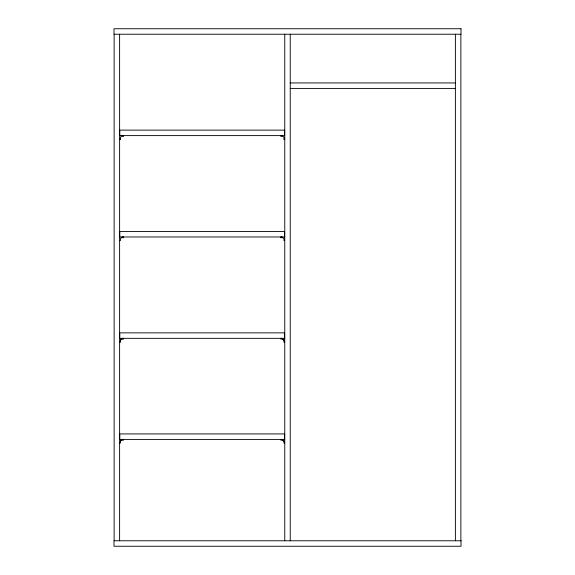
<?xml version="1.0" encoding="UTF-8"?>
<svg xmlns="http://www.w3.org/2000/svg" width="575" height="575" viewBox="0 0 575 575"><rect width="100%" height="100%" fill="white"/><g stroke="black" fill="none" stroke-linecap="round" stroke-linejoin="round"><path stroke-width="0.86" d="M123.201 135.599L122.123 135.599M282.253 135.599L281.182 135.599M123.201 236.972L122.123 236.972M282.253 236.972L281.182 236.972M123.201 338.337L122.123 338.337M282.253 338.337L281.182 338.337M123.201 439.401L122.123 439.401M282.253 439.401L281.182 439.401M290.238 82.937L455.386 82.937M290.238 88.413L455.386 88.413M119.614 135.607L284.762 135.607M120.376 139.236L119.614 139.236L120.376 139.258L120.376 137.871A1.524 1.524 0 0 1 121.9 136.347L123.575 136.347L123.575 135.585M284 139.236L284.762 139.236L284 139.258L284 137.871A1.524 1.524 0 0 0 282.476 136.368L280.801 136.347L280.801 135.585M119.614 236.972L284.762 236.972M119.614 240.623L120.376 240.609L120.376 239.236A1.524 1.524 0 0 1 121.9 237.719L123.575 237.719L123.575 236.958M284.762 240.623L284 240.609L284 239.236A1.524 1.524 0 0 0 282.476 237.734L280.801 237.719L280.801 236.958M119.614 338.344L284.762 338.344M120.376 341.996L120.376 340.608A1.524 1.524 0 0 1 121.9 339.085L123.575 339.085L123.575 338.323M284 341.996L284 340.608A1.524 1.524 0 0 0 282.476 339.085L280.801 339.085L280.801 338.323M119.614 341.996L120.376 341.974M284 341.974L284.762 341.996M119.614 439.408L284.762 439.408M119.614 443.059L120.376 443.045L120.376 441.672A1.524 1.524 0 0 1 121.699 440.162M284.762 443.059L284 443.045L284 441.672A1.524 1.524 0 0 0 282.677 440.162M460.863 34.227L460.863 540.773M455.386 34.227L455.386 540.773M290.238 34.227L290.238 540.773M284.762 34.227L284.762 540.773M284.611 135.599L284.611 130.123L119.772 130.123L119.772 135.599M284.611 236.965L284.611 231.488L119.772 231.488L119.772 236.965M284.611 338.337L284.611 332.86L119.772 332.86L119.772 338.337M284.611 439.401L284.611 433.924L119.772 433.924L119.772 439.401M280.801 439.386L280.801 440.17L282.476 440.17A1.524 1.524 0 0 1 284 441.686M123.575 439.386L123.575 440.17L121.9 440.17A1.524 1.524 0 0 0 120.376 441.686M119.614 34.227L119.614 540.773M114.138 34.227L114.138 540.773M282.476 339.106A1.524 1.524 0 0 1 284 340.623M120.376 340.623A1.524 1.524 0 0 1 121.9 339.106M461.013 28.75L113.987 28.75L113.987 34.227L461.013 34.227L461.013 28.75M461.013 540.773L113.987 540.773L113.987 546.25L461.013 546.25L461.013 540.773"/></g></svg>
